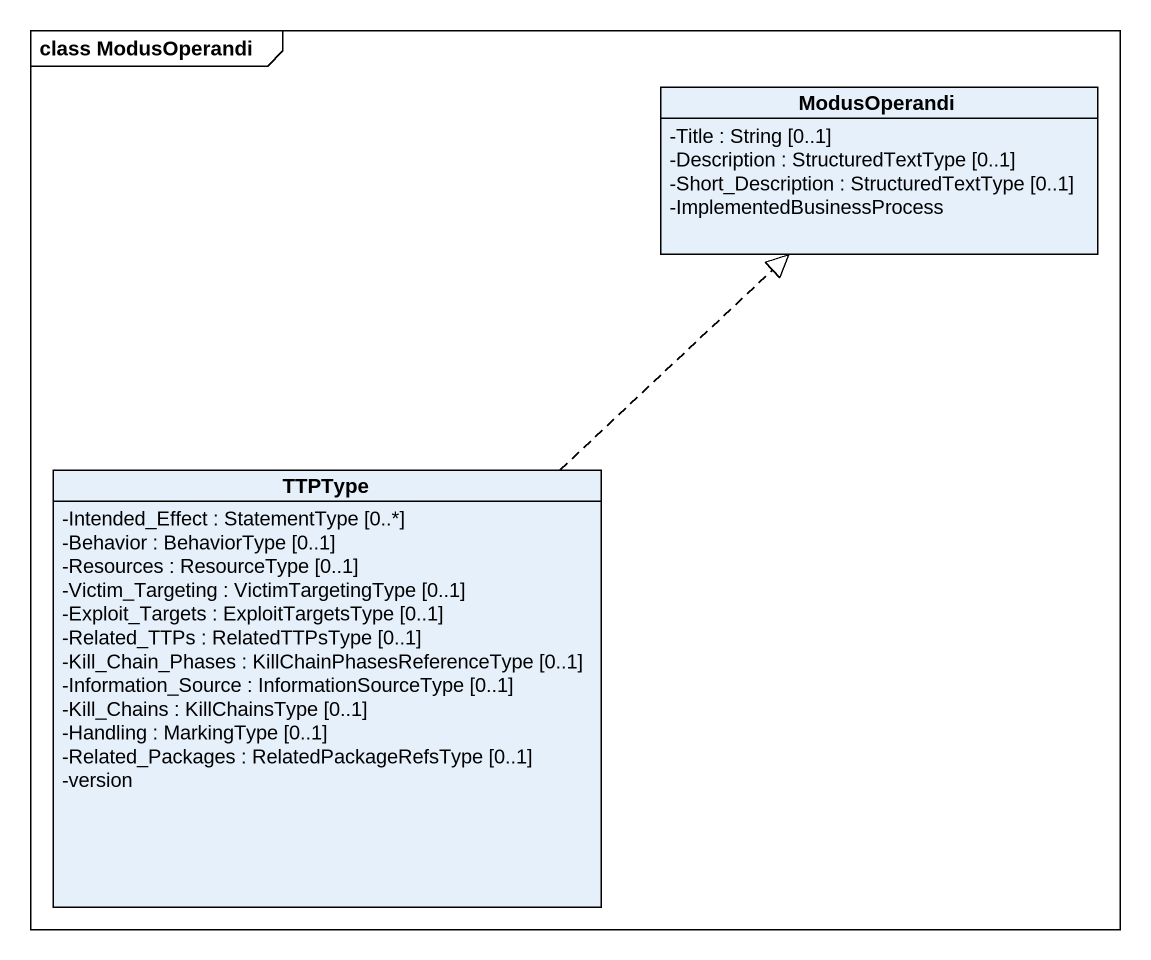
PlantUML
@startuml
mainframe class ModusOperandi
hide circle
hide empty members
skinparam classAttributeIconSize 0
class ModusOperandi {
  -Title : String [0..1]
  -Description : StructuredTextType [0..1]
  -Short_Description : StructuredTextType [0..1]
  -ImplementedBusinessProcess
}
class TTPType {
  -Intended_Effect : StatementType [0..*]
  -Behavior : BehaviorType [0..1]
  -Resources : ResourceType [0..1]
  -Victim_Targeting : VictimTargetingType [0..1]
  -Exploit_Targets : ExploitTargetsType [0..1]
  -Related_TTPs : RelatedTTPsType [0..1]
  -Kill_Chain_Phases : KillChainPhasesReferenceType [0..1]
  -Information_Source : InformationSourceType [0..1]
  -Kill_Chains : KillChainsType [0..1]
  -Handling : MarkingType [0..1]
  -Related_Packages : RelatedPackageRefsType [0..1]
  -version
}
TTPType .up.|> ModusOperandi
@enduml
